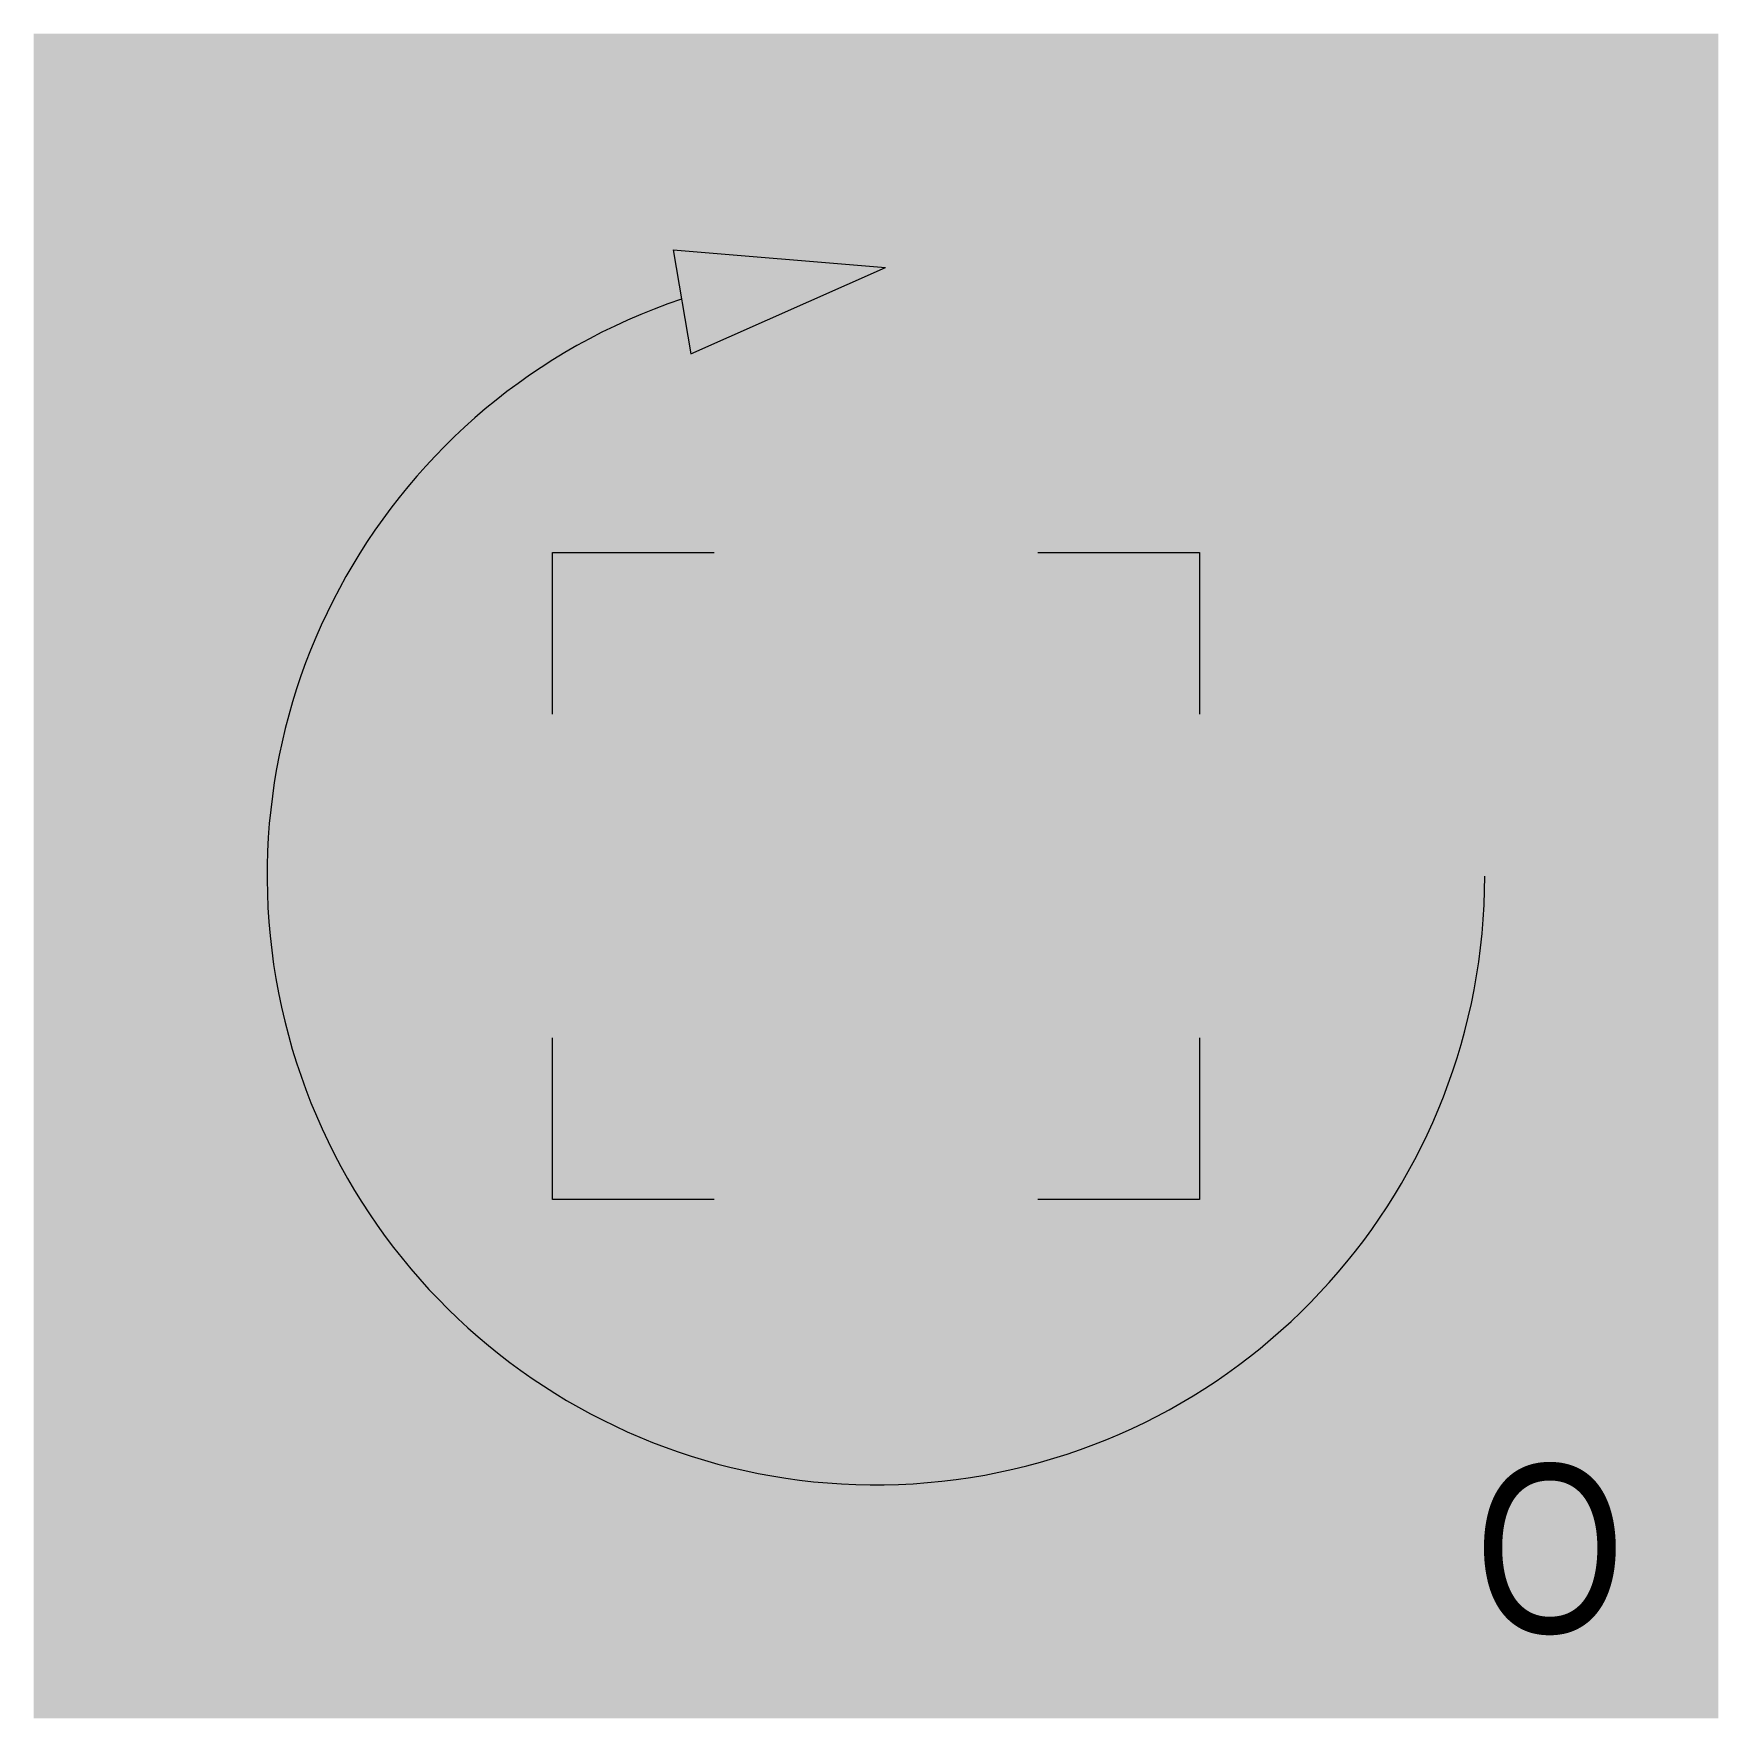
# Model space of a CAD drawing. Header units: millimetres. Extents: x -10 to 0, y 0 to 10.
import ezdxf

# ---------------------------------------------------------------- set-up
doc = ezdxf.new("R2010")
doc.units = ezdxf.units.MM
doc.layers.get('0').update_dxf_attribs({"lineweight": 25, "true_color": 0xffffff})
doc.styles.add('textstyle0', font='')
doc.styles.get('textstyle0').set_extended_font_data('Roboto Condensed')

msp = doc.modelspace()

# ---------------------------------------------------------------- hatches: boundary and pattern name
at = {"true_color": 0x000000}
msp.add_hatch(color=7, dxfattribs=at).paths.add_polyline_path([(-10, 0), (-10, 10), (0, 10), (0, 0)])

# ---------------------------------------------------------------- linework, layer by layer
at = {"lineweight": 15}
for p, q in [((-6.205, 8.716), (-4.943, 8.613)), ((-6.205, 8.716), (-6.1, 8.1)), ((-6.1, 8.1), (-4.943, 8.613))]:
    msp.add_line(p, q, dxfattribs=at)
at = {"lineweight": 20}
for p, q in [((-6.92, 6.92), (-5.96, 6.92)), ((-6.92, 5.96), (-6.92, 6.92)), ((-4.04, 6.92), (-3.08, 6.92)), ((-3.08, 6.92), (-3.08, 5.96)), ((-6.92, 3.08), (-6.92, 4.04)), ((-3.08, 4.04), (-3.08, 3.08)), ((-5.96, 3.08), (-6.92, 3.08)), ((-3.08, 3.08), (-4.04, 3.08))]:
    msp.add_line(p, q, dxfattribs=at)
at = {"lineweight": 15}
msp.add_arc((-5, 5), 3.614, 108.6395, 0, dxfattribs=at)

# ---------------------------------------------------------------- texts
at = {"insert": (-1, 1), "char_height": 1, "attachment_point": 5, "style": 'textstyle0'}
msp.add_mtext('O', dxfattribs=at)

doc.saveas('drawing.dxf')
